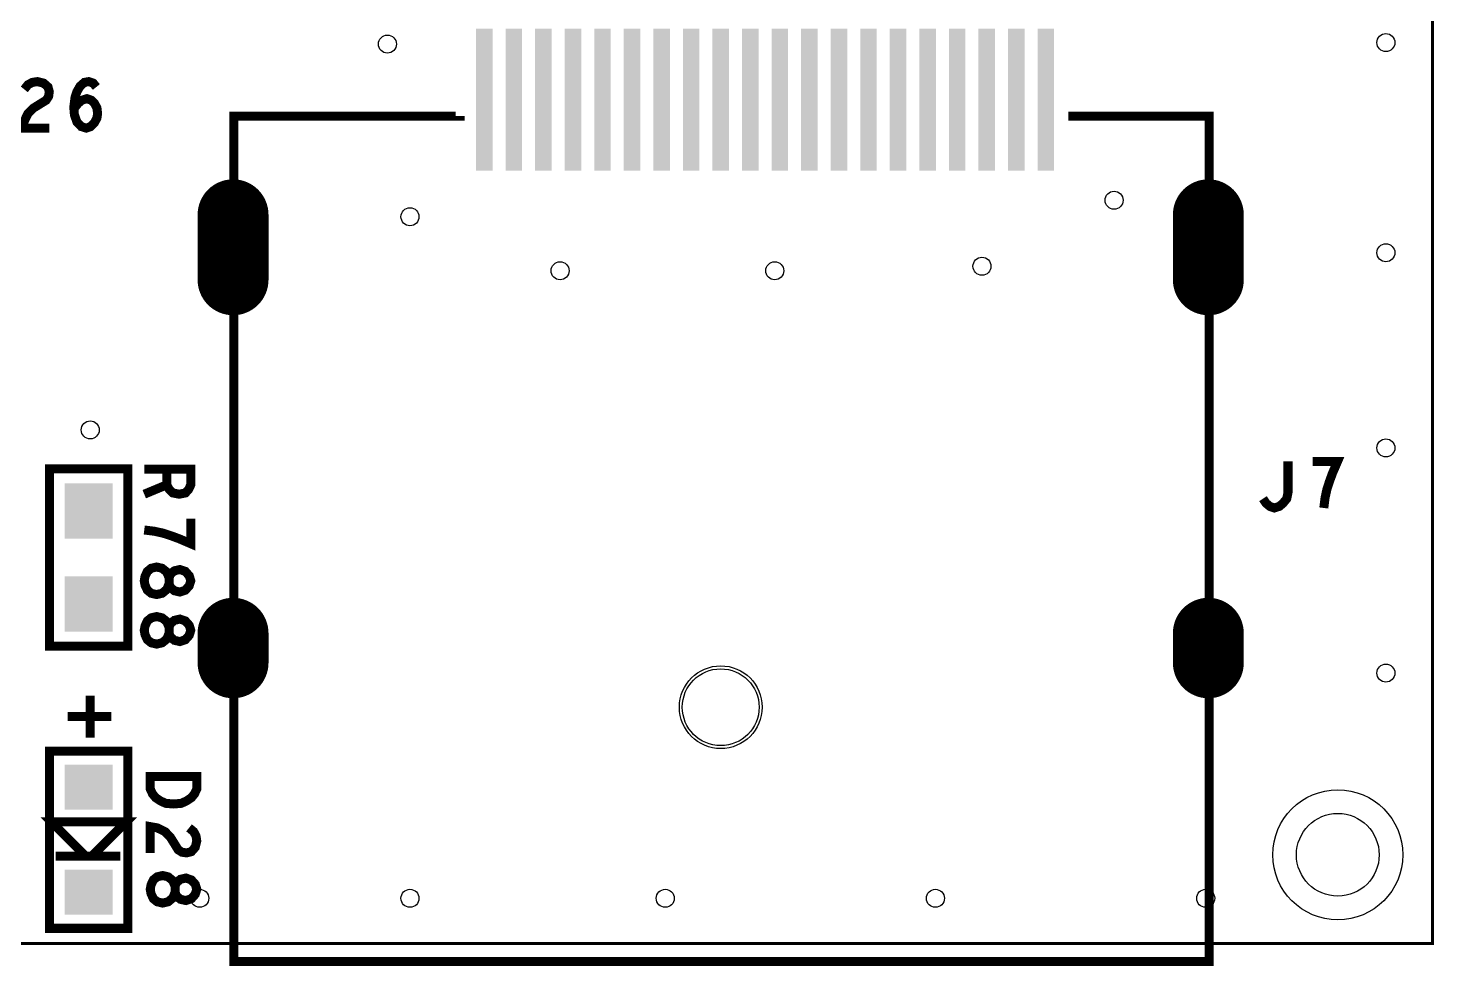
# Model space of a CAD drawing. Extents: x 0 to 2.58, y -0.03 to 1.13.
# Drawn here: x 1.646 to 2.582, y -0.015 to 0.61 of the extents above; entities that cross this region are included whole.
import ezdxf

# ---------------------------------------------------------------- set-up
doc = ezdxf.new("R2010")
doc.units = 0
doc.layers.get('0').update_dxf_attribs({"linetype": 'CONTINUOUS'})
for name, color, linetype in [('DP_TO_EDP_V07-1', 7, 'CONTINUOUS'), ('OUTLINE_ART', 2, 'CONTINUOUS'), ('PIN_TOP_ART', 1, 'CONTINUOUS'), ('SILKSCREEN_TOP_', 3, 'CONTINUOUS')]:
    doc.layers.add(name, color=color, linetype=linetype)

# ---------------------------------------------------------------- blocks, each defined once
blk = doc.blocks.new('ROUND_1')
blk.add_circle((0, 0), 0.04331)
blk = doc.blocks.new('OBLONG_10')
at = {"const_width": 0.04724}
blk.add_lwpolyline([(0, 0.00984), (0, -0.00984)], dxfattribs=at)
at = {"const_width": 0.02362}
for points in [[(-0.01181, 0.00984, 1), (0.01181, 0.00984, 1)], [(-0.01181, -0.00984, 1), (0.01181, -0.00984, 1)]]:
    blk.add_lwpolyline(points, format="xyb", close=True, dxfattribs=at)
blk = doc.blocks.new('RECTANGLE_37')
blk.add_solid([(0.016, 0.0185), (0.016, -0.0185), (-0.016, 0.0185), (-0.016, -0.0185)])
blk = doc.blocks.new('RECTANGLE_32')
blk.add_solid([(0.016, 0.015), (0.016, -0.015), (-0.016, 0.015), (-0.016, -0.015)])
blk = doc.blocks.new('OBLONG_13')
at = {"const_width": 0.04724}
blk.add_lwpolyline([(0, 0.02165), (0, -0.02165)], dxfattribs=at)
at = {"const_width": 0.02362}
for points in [[(-0.01181, 0.02165, 1), (0.01181, 0.02165, 1)], [(-0.01181, -0.02165, 1), (0.01181, -0.02165, 1)]]:
    blk.add_lwpolyline(points, format="xyb", close=True, dxfattribs=at)
blk = doc.blocks.new('RECTANGLE_41')
blk.add_solid([(0.005512, 0.047244), (0.005512, -0.047244), (-0.005512, 0.047244), (-0.005512, -0.047244)])
blk = doc.blocks.new('ROUND_14')
blk.add_circle((0, 0), 0.02559)
blk = doc.blocks.new('ROUND_70')
blk.add_circle((0, 0), 0.006)
blk = doc.blocks.new('ROUND_78')
blk.add_circle((0, 0), 0.02756)

msp = doc.modelspace()

# ---------------------------------------------------------------- linework, layer by layer
at = {"layer": 'OUTLINE_ART'}
for points, const_width in [([(0, 0), (2.581, 0), (2.581, 1.13), (0, 1.13), (0, 0)], 0.002), ([(1.7705, 0.484), (1.7705, 0.443)], 0.00197), ([(1.7935, 0.484), (1.7935, 0.443)], 0.00197), ([(2.4195, 0.444), (2.4195, 0.483)], 0.00197), ([(2.4435, 0.484), (2.4435, 0.443)], 0.00197), ([(1.7705, 0.207), (1.7705, 0.186)], 0.00197), ([(1.7935, 0.206), (1.7935, 0.186)], 0.00197), ([(2.4205, 0.187), (2.4205, 0.207)], 0.00197), ([(2.4435, 0.206), (2.4435, 0.186)], 0.00197)]:
    msp.add_lwpolyline(points, dxfattribs=dict(at, const_width=const_width))
at = {"layer": 'OUTLINE_ART', "const_width": 0.00197}
for points in [[(1.7825, 0.495, 0.419145), (1.7705, 0.483)], [(1.7935, 0.484, 0.388984), (1.7825, 0.495)], [(2.4325, 0.495, 0.441415), (2.4195, 0.483)], [(2.4435, 0.484, 0.388984), (2.4325, 0.495)], [(1.7705, 0.444, 0.392796), (1.7815, 0.432)], [(1.7815, 0.432, 0.392333), (1.7935, 0.443)], [(2.4195, 0.444, 0.369924), (2.4315, 0.432)], [(2.4315, 0.432, 0.392333), (2.4435, 0.443)], [(1.7825, 0.218, 0.477049), (1.7705, 0.207)], [(1.7935, 0.206, 0.414214), (1.7825, 0.218)], [(2.4325, 0.218, 0.414214), (2.4205, 0.207)], [(2.4435, 0.206, 0.414214), (2.4325, 0.218)], [(1.7705, 0.187, 0.46168), (1.7815, 0.175)], [(2.4205, 0.187, 0.414214), (2.4315, 0.175)], [(1.7815, 0.175, 0.414214), (1.7935, 0.186)], [(2.4315, 0.175, 0.414214), (2.4435, 0.186)]]:
    msp.add_lwpolyline(points, format="xyb", dxfattribs=at)
at = {"layer": 'SILKSCREEN_TOP_', "const_width": 0.006}
for points in [[(1.64308, 0.56883), (1.64558, 0.57193), (1.6485, 0.57348), (1.65183, 0.574), (1.656, 0.57297), (1.65892, 0.57038), (1.65975, 0.56728), (1.65933, 0.56418), (1.65767, 0.5616), (1.64933, 0.55643), (1.64558, 0.55282), (1.64308, 0.54765), (1.64225, 0.543), (1.65975, 0.543)], [(1.67608, 0.55592), (1.679, 0.55953), (1.6815, 0.5616), (1.68483, 0.56263), (1.68775, 0.5616), (1.68983, 0.55953), (1.6915, 0.55643), (1.69192, 0.55282), (1.6915, 0.54972), (1.68983, 0.54662), (1.68733, 0.54403), (1.68442, 0.543), (1.68108, 0.54403), (1.67817, 0.54713), (1.6765, 0.55178), (1.67608, 0.55695), (1.67692, 0.56367), (1.67817, 0.56728), (1.68025, 0.5709), (1.68317, 0.57348), (1.68608, 0.574), (1.689, 0.57297), (1.69108, 0.57038)], [(2.3385, 0.551), (2.4323, 0.551), (2.4323, -0.01201), (1.7827, -0.01201), (1.7827, 0.55098), (1.9335, 0.55098), (1.9335, 0.551)], [(1.66, 0.198), (1.712, 0.198), (1.712, 0.316), (1.66, 0.316), (1.66, 0.198)], [(1.723, 0.31583), (1.754, 0.31583), (1.754, 0.30542), (1.75245, 0.30208), (1.75038, 0.3), (1.74625, 0.29917), (1.74212, 0.3), (1.73953, 0.3025), (1.73798, 0.30542), (1.73798, 0.31583)], [(2.46817, 0.2962), (2.47025, 0.2931), (2.47275, 0.29103), (2.47567, 0.29), (2.479, 0.29103), (2.4815, 0.2931), (2.484, 0.2962), (2.48483, 0.30033), (2.48483, 0.321)], [(2.50867, 0.29), (2.5095, 0.29672), (2.51075, 0.3024), (2.51242, 0.30757), (2.5145, 0.31325), (2.51783, 0.321), (2.50117, 0.321)], [(1.73798, 0.30542), (1.723, 0.29917)], [(1.723, 0.27533), (1.72972, 0.2745), (1.7354, 0.27325), (1.74057, 0.27158), (1.74625, 0.2695), (1.754, 0.26617), (1.754, 0.28283)], [(1.723, 0.2415), (1.72352, 0.23858), (1.72507, 0.23525), (1.72765, 0.23317), (1.73127, 0.23233), (1.73488, 0.23317), (1.73798, 0.23567), (1.73953, 0.23942), (1.73953, 0.24358), (1.74057, 0.24608), (1.74315, 0.24817), (1.74677, 0.249), (1.75038, 0.24775), (1.75297, 0.24483), (1.754, 0.2415), (1.75297, 0.23817), (1.75038, 0.23525), (1.74677, 0.234), (1.74315, 0.23483), (1.74057, 0.23692), (1.73953, 0.23942), (1.73953, 0.24358), (1.73798, 0.24733), (1.73488, 0.24983), (1.73127, 0.25067), (1.72765, 0.24983), (1.72507, 0.24775), (1.72352, 0.24442), (1.723, 0.2415)], [(1.723, 0.2085), (1.72352, 0.20558), (1.72507, 0.20225), (1.72765, 0.20017), (1.73127, 0.19933), (1.73488, 0.20017), (1.73798, 0.20267), (1.73953, 0.20642), (1.73953, 0.21058), (1.74057, 0.21308), (1.74315, 0.21517), (1.74677, 0.216), (1.75038, 0.21475), (1.75297, 0.21183), (1.754, 0.2085), (1.75297, 0.20517), (1.75038, 0.20225), (1.74677, 0.201), (1.74315, 0.20183), (1.74057, 0.20392), (1.73953, 0.20642), (1.73953, 0.21058), (1.73798, 0.21433), (1.73488, 0.21683), (1.73127, 0.21767), (1.72765, 0.21683), (1.72507, 0.21475), (1.72352, 0.21142), (1.723, 0.2085)], [(1.687, 0.137), (1.687, 0.165)], [(1.672, 0.151), (1.701, 0.151)], [(1.712, 0.128), (1.66, 0.128), (1.66, 0.01), (1.712, 0.01), (1.712, 0.128)], [(1.727, 0.11117), (1.758, 0.11117), (1.758, 0.10283), (1.75645, 0.0995), (1.75438, 0.097), (1.75128, 0.09492), (1.74767, 0.09325), (1.7425, 0.09283), (1.73733, 0.09325), (1.73372, 0.09492), (1.73062, 0.097), (1.72855, 0.0995), (1.727, 0.10283), (1.727, 0.11117)], [(1.661, 0.081), (1.711, 0.081), (1.688, 0.058), (1.684, 0.058), (1.661, 0.081)], [(1.75283, 0.07692), (1.75593, 0.07442), (1.75748, 0.0715), (1.758, 0.06817), (1.75697, 0.064), (1.75438, 0.06108), (1.75128, 0.06025), (1.74818, 0.06067), (1.7456, 0.06233), (1.74043, 0.07067), (1.73682, 0.07442), (1.73165, 0.07692), (1.727, 0.07775), (1.727, 0.06025)], [(1.684, 0.058), (1.664, 0.058)], [(1.688, 0.058), (1.707, 0.058)], [(1.727, 0.036), (1.72752, 0.03308), (1.72907, 0.02975), (1.73165, 0.02767), (1.73527, 0.02683), (1.73888, 0.02767), (1.74198, 0.03017), (1.74353, 0.03392), (1.74353, 0.03808), (1.74457, 0.04058), (1.74715, 0.04267), (1.75077, 0.0435), (1.75438, 0.04225), (1.75697, 0.03933), (1.758, 0.036), (1.75697, 0.03267), (1.75438, 0.02975), (1.75077, 0.0285), (1.74715, 0.02933), (1.74457, 0.03142), (1.74353, 0.03392), (1.74353, 0.03808), (1.74198, 0.04183), (1.73888, 0.04433), (1.73527, 0.04517), (1.73165, 0.04433), (1.72907, 0.04225), (1.72752, 0.03892), (1.727, 0.036)]]:
    msp.add_lwpolyline(points, dxfattribs=at)

# ---------------------------------------------------------------- block references
at = {"layer": 'DP_TO_EDP_V07-1'}
for name, p in [('ROUND_70', (1.885, 0.599)), ('ROUND_70', (2.55, 0.6)), ('ROUND_70', (2.369, 0.495)), ('ROUND_70', (1.9, 0.484)), ('ROUND_70', (2.55, 0.46)), ('ROUND_70', (2, 0.448)), ('ROUND_70', (2.143, 0.448)), ('ROUND_70', (2.281, 0.451)), ('ROUND_70', (1.687, 0.342)), ('ROUND_70', (2.55, 0.33)), ('ROUND_78', (2.107, 0.1573)), ('ROUND_70', (2.55, 0.18)), ('ROUND_78', (2.518, 0.059)), ('ROUND_70', (1.76, 0.03)), ('ROUND_70', (1.9, 0.03)), ('ROUND_70', (2.07, 0.03)), ('ROUND_70', (2.25, 0.03)), ('ROUND_70', (2.43, 0.03))]:
    msp.add_blockref(name, p, dxfattribs=at)
at = {"layer": 'PIN_TOP_ART'}
for name, p in [('RECTANGLE_41', (1.94948, 0.562)), ('RECTANGLE_41', (1.96917, 0.562)), ('RECTANGLE_41', (1.98885, 0.562)), ('RECTANGLE_41', (2.00854, 0.562)), ('RECTANGLE_41', (2.02822, 0.562)), ('RECTANGLE_41', (2.04791, 0.562)), ('RECTANGLE_41', (2.06759, 0.562)), ('RECTANGLE_41', (2.08728, 0.562)), ('RECTANGLE_41', (2.10697, 0.562)), ('RECTANGLE_41', (2.12665, 0.562)), ('RECTANGLE_41', (2.14634, 0.562)), ('RECTANGLE_41', (2.16602, 0.562)), ('RECTANGLE_41', (2.1857, 0.562)), ('RECTANGLE_41', (2.20539, 0.562)), ('RECTANGLE_41', (2.22508, 0.562)), ('RECTANGLE_41', (2.24476, 0.562)), ('RECTANGLE_41', (2.26445, 0.562)), ('RECTANGLE_41', (2.28413, 0.562)), ('RECTANGLE_41', (2.30382, 0.562)), ('RECTANGLE_41', (2.3235, 0.562)), ('OBLONG_13', (1.78216, 0.46364)), ('OBLONG_13', (2.43177, 0.46364)), ('RECTANGLE_37', (1.686, 0.288)), ('RECTANGLE_37', (1.686, 0.226)), ('OBLONG_10', (1.78216, 0.19671)), ('OBLONG_10', (2.43177, 0.19671)), ('ROUND_14', (2.10697, 0.15728)), ('RECTANGLE_32', (1.686, 0.104)), ('ROUND_1', (2.518, 0.059)), ('RECTANGLE_32', (1.686, 0.034))]:
    msp.add_blockref(name, p, dxfattribs=at)

doc.saveas('drawing.dxf')
